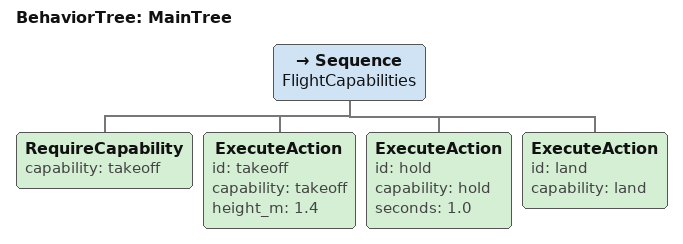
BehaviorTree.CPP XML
<?xml version="1.0" encoding="UTF-8"?>
<root main_tree_to_execute="MainTree">
  <BehaviorTree ID="MainTree">
    <Sequence name="FlightCapabilities">
      <RequireCapability capability="takeoff"/>
      <ExecuteAction id="takeoff" capability="takeoff" height_m="1.4"/>
      <ExecuteAction id="hold" capability="hold" seconds="1.0"/>
      <ExecuteAction id="land" capability="land"/>
    </Sequence>
  </BehaviorTree>
</root>
